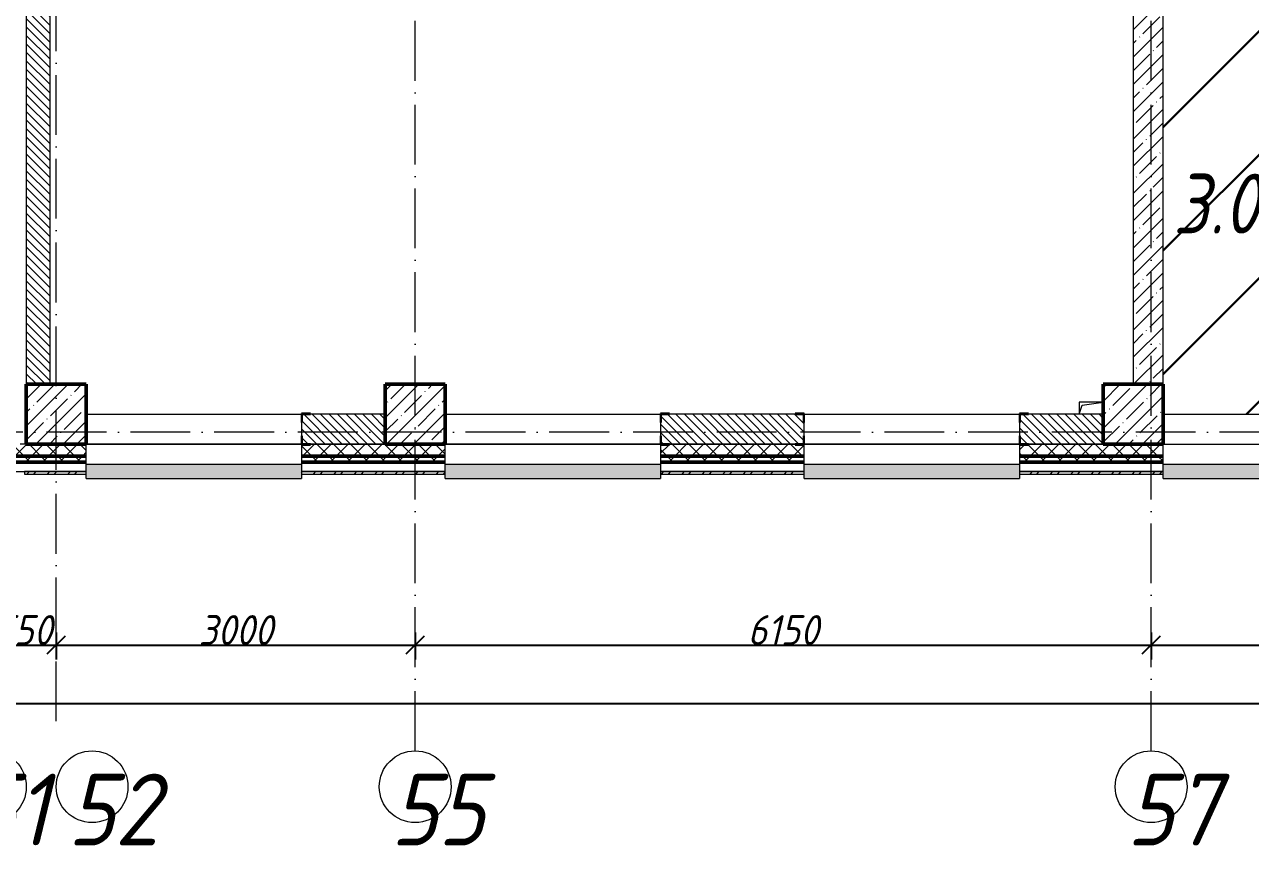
# Model space of a CAD drawing. Header units: millimetres. Extents: x -606178 to 312196, y -19338 to 632709.
# Drawn here: x -68830 to -58584, y 446520 to 453383 of the extents above; entities that cross this region are included whole.
import ezdxf

# ---------------------------------------------------------------- set-up
doc = ezdxf.new("R2010")
doc.units = ezdxf.units.MM
doc.linetypes.add('50_200_ШТРИХ_1Т_ш5_п1_п1_', pattern=[700, 500, -100, 0, -100])
for name, color, linetype, lineweight in [('4) ЛЕстницы', 5, 'Continuous', 30), ('A-____-____-DIMS', 7, 'Continuous', 9), ('A-GENM-____-MCUT', 7, 'Continuous', 25), ('A-GENM-____-OTLN', 7, 'Continuous', 9), ('A-GENM-____-OTLN-1', 7, 'Continuous', 25), ('A-GLAZ-____-OTLN', 7, 'Continuous', 9), ('A-WALL-____-MCUT-1', 7, 'Continuous', 9), ('A-WALL-____-MCUT-2', 7, 'Continuous', 50), ('A-WALL-____-MCUT-3', 7, 'Continuous', 9), ('A-WALL-____-OTLN', 7, 'Continuous', 9), ('A-WALL-____-PATT-1', 7, 'Continuous', 9), ('A-WALL-FNSH-MCUT-1', 7, 'Continuous', 9), ('S-COLS-____-MCUT', 7, 'Continuous', 50), ('S-COLS-____-OTLN', 7, 'Continuous', 9), ('S-GRID-____-IDEN', 7, 'Continuous', 9), ('S-GRID-____-OTLN-1', 7, '50_200_ШТРИХ_1Т_ш5_п1_п1_', 9), ('Марки помещений', 7, 'Continuous', 9)]:
    doc.layers.add(name, color=color, linetype=linetype, lineweight=lineweight)
doc.layers.add('A-GLAZ-____-OTLN-1', color=7, linetype='Continuous', lineweight=9, true_color=0xc0c0c0)
doc.styles.add('ISOCPEUR_I', font='isocpeui.ttf', dxfattribs={"width": 0.9, "height": 2.5})
doc.styles.add('ISOCPEUR_I_2', font='isocpeui.ttf', dxfattribs={"width": 0.85, "height": 2.3})
doc.styles.add('ISOCPEUR_I_9', font='isocpeui.ttf', dxfattribs={"width": 0.9, "height": 250})
doc.dimstyles.new('ISO-2_5_0_9К_БОЛЬШОЙ_ОСИ', dxfattribs={"dimscale": 304.8, "dimtxt": 248.995294, "dimasz": 0.492126, "dimexe": 0.393701, "dimexo": 0, "dimgap": 0, "dimtad": 1, "dimdec": 0, "dimzin": 0, "dimdsep": 46, "dimtxsty": 'ISOCPEUR_I_9', "dimblk1": 'OBLIQUE', "dimblk2": 'OBLIQUE', "dimsah": 1, "dimcen": 0.09, "dimdle": 0.393701, "dimazin": 0, "dimtfac": 1, "dimtdec": 4, "dimtix": 1, "dimtmove": 0, "dimatfit": 3, "dimfxl": 1, "dimtvp": 1, "dimtolj": 1, "dimtzin": 0, "dimarcsym": 2})
pattern_1 = [(45, (-140714.89, 451794.26), (-70.71068, 70.71068), []), (135, (-140714.89, 451794.26), (-70.71068, -70.71068), [])]
pattern_2 = [(135, (-140714.89, 451794.26), (-35.35534, -35.35534), [])]

# ---------------------------------------------------------------- blocks, each defined once
blk = doc.blocks.new('BSC_Колонна _Прямоугольная - 500х500-V62-АР1_План отверстий 3 этажа в осях 1-64_А-ГГ')
at = {"layer": 'S-COLS-____-OTLN'}
h = blk.add_hatch(dxfattribs=at)
h.set_pattern_fill('FP_99', color=256, style=0, pattern_type=2)
h.set_pattern_definition([(45, (-75150, 1668.96), (-114.04925, 114.04925), []), (45, (-75035.95, 1668.96), (-114.04925, 114.04925), [201.613, -40.323, 3.353, -36.97])])
h.paths.add_polyline_path([(-250, -250), (250, -250), (250, 250), (-250, 250)], flags=0)
at = {"layer": 'S-COLS-____-MCUT'}
for p, q in [((250, 250), (-250, 250)), ((-250, 250), (-250, -250)), ((250, -250), (250, 250)), ((-250, -250), (250, -250))]:
    blk.add_line(p, q, dxfattribs=at)
blk = doc.blocks.new('BSC_Колонна _Прямоугольная - 500х500-V112-АР1_План отверстий 3 этажа в осях 1-64_А-ГГ')
at = {"layer": 'S-COLS-____-OTLN'}
h = blk.add_hatch(dxfattribs=at)
h.set_pattern_fill('FP_135', color=256, style=0, pattern_type=2)
h.set_pattern_definition([(45, (-81150, 1668.96), (-114.04925, 114.04925), []), (45, (-81035.95, 1668.96), (-114.04925, 114.04925), [201.613, -40.323, 3.353, -36.97])])
h.paths.add_polyline_path([(-250, -250), (250, -250), (250, 250), (-250, 250)], flags=0)
at = {"layer": 'S-COLS-____-MCUT'}
for p, q in [((250, 250), (-250, 250)), ((-250, 250), (-250, -250)), ((250, -250), (250, 250)), ((-250, -250), (250, -250))]:
    blk.add_line(p, q, dxfattribs=at)
blk = doc.blocks.new('BSC_Колонна _Прямоугольная - 500х500-V131-АР1_План отверстий 3 этажа в осях 1-64_А-ГГ')
at = {"layer": 'S-COLS-____-OTLN'}
h = blk.add_hatch(dxfattribs=at)
h.set_pattern_fill('FP_154', color=256, style=0, pattern_type=2)
h.set_pattern_definition([(45, (-72150, 1668.96), (-114.04925, 114.04925), []), (45, (-72035.95, 1668.96), (-114.04925, 114.04925), [201.613, -40.323, 3.353, -36.97])])
h.paths.add_polyline_path([(-250, -250), (250, -250), (250, 250), (-250, 250)], flags=0)
at = {"layer": 'S-COLS-____-MCUT'}
for p, q in [((250, 250), (-250, 250)), ((-250, 250), (-250, -250)), ((250, -250), (250, 250)), ((-250, -250), (250, -250))]:
    blk.add_line(p, q, dxfattribs=at)
blk = doc.blocks.new('Фахверк_СКБ_Уголок - 250_2700-27497298-АР1_План отверстий 3 этажа в осях 1-64_А-ГГ')
at = {"layer": 'A-GENM-____-MCUT'}
for p, q in [((200, 181), (125, 181)), ((125, 181), (125, 106)), ((125, 106), (131, 106)), ((131, 106), (131, 175)), ((131, 175), (200, 175)), ((200, 175), (200, 181)), ((131, -6), (125, -6)), ((125, -6), (125, -81)), ((125, -81), (200, -81)), ((131, -75), (131, -6)), ((200, -75), (131, -75)), ((200, -81), (200, -75))]:
    blk.add_line(p, q, dxfattribs=at)
blk = doc.blocks.new('AR_Отверстие прямоугольное _в плите_ - AR_Отверстие прямоугольное _в плите_-V177-АР1_План отверстий 3 этажа в осях 1-64_А-ГГ')
at = {"layer": 'A-GENM-____-OTLN'}
for p, q in [((100, 50), (-100, 50)), ((-100, 50), (-100, -50)), ((-100, -50), (-75, 25)), ((-75, 25), (100, 50))]:
    blk.add_line(p, q, dxfattribs=at)
blk = doc.blocks.new('Отлив_СКБ - Отлив витража_120_НВФ-31885687-АР1_План отверстий 3 этажа в осях 1-64_А-ГГ')
at = {"layer": 'A-GLAZ-____-OTLN-1'}
for points in [[(0, 0), (0, -2), (1800, -2), (1800, 0), (534, 0)], [(0, -2), (0, -120), (1800, -120), (1800, -2), (534, -2)]]:
    blk.add_hatch(color=256, dxfattribs=at).paths.add_polyline_path(points, flags=0)
at = {"layer": 'A-GLAZ-____-OTLN'}
for p, q in [((0, 0), (1800, 0)), ((1800, -2), (0, -2)), ((0, -120), (0, -83)), ((1800, -83), (1800, -120)), ((0, -120), (1800, -120))]:
    blk.add_line(p, q, dxfattribs=at)
blk = doc.blocks.new('Отлив_СКБ - Отлив витража_120_НВФ-V214-АР1_План отверстий 3 этажа в осях 1-64_А-ГГ')
at = {"layer": 'A-GLAZ-____-OTLN-1'}
for points in [[(0, -2), (1800, -2), (1800, 0), (0, 0)], [(731, -120), (1800, -120), (1800, -2), (0, -2), (0, -120)]]:
    blk.add_hatch(color=256, dxfattribs=at).paths.add_polyline_path(points, flags=0)
at = {"layer": 'A-GLAZ-____-OTLN'}
for p, q in [((0, 0), (1800, 0)), ((1800, -2), (0, -2)), ((0, -120), (0, -83)), ((1800, -63), (1800, -120)), ((0, -120), (1800, -120))]:
    blk.add_line(p, q, dxfattribs=at)
blk = doc.blocks.new('Отлив_СКБ - Отлив витража_120_НВФ-31885283-АР1_План отверстий 3 этажа в осях 1-64_А-ГГ')
at = {"layer": 'A-GLAZ-____-OTLN-1'}
for points in [[(656, -2), (1000, -2), (1000, 0), (0, 0), (0, -2)], [(656, -120), (1000, -120), (1000, -2), (0, -2), (0, -120)]]:
    blk.add_hatch(color=256, dxfattribs=at).paths.add_polyline_path(points, flags=0)
at = {"layer": 'A-GLAZ-____-OTLN'}
for p, q in [((0, 0), (1000, 0)), ((1000, -2), (0, -2)), ((0, -120), (0, -83)), ((1000, -83), (1000, -120)), ((0, -120), (1000, -120))]:
    blk.add_line(p, q, dxfattribs=at)
blk = doc.blocks.new('Ось сетки - Круг_Ø6_00__ISO-2_5_0_9K_-25732049-АР1_План отверстий 1 этажа в осях 1-64_А-ГГ')
at = {"layer": 'S-GRID-____-IDEN'}
blk.add_circle((0, 0), 3, dxfattribs=at)
blk = doc.blocks.new('_Oblique')
at = {"color": 0, "linetype": 'ByBlock', "lineweight": -2}
blk.add_line((-0.5, -0.5), (0.5, 0.5), dxfattribs=at)
blk = doc.blocks.new('*D5083')
at = {"layer": 'A-____-____-DIMS', "color": 0, "lineweight": -2, "transparency": 16777216}
for p, q in [((-69115, 448302), (-69115, 448076)), ((-68565, 448302), (-68565, 448076)), ((-69235, 448196), (-68445, 448196))]:
    blk.add_line(p, q, dxfattribs=at)
at = {"layer": 'Defpoints', "color": 0, "transparency": 16777216}
for p in [(-69115, 448302), (-68565, 448302), (-68565, 448196)]:
    blk.add_point(p, dxfattribs=at)
at = {"layer": 'A-____-____-DIMS', "color": 0, "lineweight": -2, "transparency": 16777216, "xscale": 150, "yscale": 150, "zscale": 150, "rotation": 180}
blk.add_blockref('_Oblique', (-69115, 448196), dxfattribs=at)
at = {"layer": 'A-____-____-DIMS', "color": 0, "lineweight": -2, "transparency": 16777216, "xscale": 150, "yscale": 150, "zscale": 150}
blk.add_blockref('_Oblique', (-68565, 448196), dxfattribs=at)
at = {"layer": 'A-____-____-DIMS', "color": 0, "transparency": 16777216, "insert": (-68840, 448321), "char_height": 250, "width": 568.86, "attachment_point": 5, "style": 'ISOCPEUR_I_9'}
blk.add_mtext('\\A1;550', dxfattribs=at)
blk = doc.blocks.new('*D5084')
at = {"layer": 'A-____-____-DIMS', "color": 0, "lineweight": -2, "transparency": 16777216}
for p, q in [((-68565, 448302), (-68565, 448076)), ((-65565, 448302), (-65565, 448076)), ((-68685, 448196), (-65445, 448196))]:
    blk.add_line(p, q, dxfattribs=at)
at = {"layer": 'Defpoints', "color": 0, "transparency": 16777216}
for p in [(-68565, 448302), (-65565, 448302), (-65565, 448196)]:
    blk.add_point(p, dxfattribs=at)
at = {"layer": 'A-____-____-DIMS', "color": 0, "lineweight": -2, "transparency": 16777216, "xscale": 150, "yscale": 150, "zscale": 150, "rotation": 180}
blk.add_blockref('_Oblique', (-68565, 448196), dxfattribs=at)
at = {"layer": 'A-____-____-DIMS', "color": 0, "lineweight": -2, "transparency": 16777216, "xscale": 150, "yscale": 150, "zscale": 150}
blk.add_blockref('_Oblique', (-65565, 448196), dxfattribs=at)
at = {"layer": 'A-____-____-DIMS', "color": 0, "transparency": 16777216, "insert": (-67065, 448321), "char_height": 250, "width": 758.48, "attachment_point": 5, "style": 'ISOCPEUR_I_9'}
blk.add_mtext('\\A1;3000', dxfattribs=at)
blk = doc.blocks.new('*D5085')
at = {"layer": 'A-____-____-DIMS', "color": 0, "lineweight": -2, "transparency": 16777216}
for p, q in [((-65565, 448302), (-65565, 448076)), ((-59415, 448302), (-59415, 448076)), ((-65685, 448196), (-59295, 448196))]:
    blk.add_line(p, q, dxfattribs=at)
at = {"layer": 'Defpoints', "color": 0, "transparency": 16777216}
for p in [(-65565, 448302), (-59415, 448302), (-59415, 448196)]:
    blk.add_point(p, dxfattribs=at)
at = {"layer": 'A-____-____-DIMS', "color": 0, "lineweight": -2, "transparency": 16777216, "xscale": 150, "yscale": 150, "zscale": 150, "rotation": 180}
blk.add_blockref('_Oblique', (-65565, 448196), dxfattribs=at)
at = {"layer": 'A-____-____-DIMS', "color": 0, "lineweight": -2, "transparency": 16777216, "xscale": 150, "yscale": 150, "zscale": 150}
blk.add_blockref('_Oblique', (-59415, 448196), dxfattribs=at)
at = {"layer": 'A-____-____-DIMS', "color": 0, "transparency": 16777216, "insert": (-62490, 448321), "char_height": 250, "width": 701.02, "attachment_point": 5, "style": 'ISOCPEUR_I_9'}
blk.add_mtext('\\A1;6150', dxfattribs=at)
blk = doc.blocks.new('*D5086')
at = {"layer": 'A-____-____-DIMS', "color": 0, "lineweight": -2, "transparency": 16777216}
for p, q in [((-59415, 448302), (-59415, 448076)), ((-57015, 448302), (-57015, 448076)), ((-59535, 448196), (-56895, 448196))]:
    blk.add_line(p, q, dxfattribs=at)
at = {"layer": 'Defpoints', "color": 0, "transparency": 16777216}
for p in [(-59415, 448302), (-57015, 448302), (-57015, 448196)]:
    blk.add_point(p, dxfattribs=at)
at = {"layer": 'A-____-____-DIMS', "color": 0, "lineweight": -2, "transparency": 16777216, "xscale": 150, "yscale": 150, "zscale": 150, "rotation": 180}
blk.add_blockref('_Oblique', (-59415, 448196), dxfattribs=at)
at = {"layer": 'A-____-____-DIMS', "color": 0, "lineweight": -2, "transparency": 16777216, "xscale": 150, "yscale": 150, "zscale": 150}
blk.add_blockref('_Oblique', (-57015, 448196), dxfattribs=at)
at = {"layer": 'A-____-____-DIMS', "color": 0, "transparency": 16777216, "insert": (-58215, 448321), "char_height": 250, "width": 781.46, "attachment_point": 5, "style": 'ISOCPEUR_I_9'}
blk.add_mtext('\\A1;2400', dxfattribs=at)
blk = doc.blocks.new('*D5091')
at = {"layer": 'A-____-____-DIMS', "color": 0, "lineweight": -2, "transparency": 16777216}
for p, q in [((-143065, 447814), (-143065, 447588)), ((-39565, 447814), (-39565, 447588)), ((-143185, 447708), (-39445, 447708))]:
    blk.add_line(p, q, dxfattribs=at)
at = {"layer": 'Defpoints', "color": 0, "transparency": 16777216}
for p in [(-143065, 447814), (-39565, 447814), (-39565, 447708)]:
    blk.add_point(p, dxfattribs=at)
at = {"layer": 'A-____-____-DIMS', "color": 0, "lineweight": -2, "transparency": 16777216, "xscale": 150, "yscale": 150, "zscale": 150, "rotation": 180}
blk.add_blockref('_Oblique', (-143065, 447708), dxfattribs=at)
at = {"layer": 'A-____-____-DIMS', "color": 0, "lineweight": -2, "transparency": 16777216, "xscale": 150, "yscale": 150, "zscale": 150}
blk.add_blockref('_Oblique', (-39565, 447708), dxfattribs=at)
at = {"layer": 'A-____-____-DIMS', "color": 0, "transparency": 16777216, "insert": (-91315, 447833), "char_height": 250, "width": 1080.26, "attachment_point": 5, "style": 'ISOCPEUR_I_9'}
blk.add_mtext('\\A1;103500', dxfattribs=at)

msp = doc.modelspace()

# ---------------------------------------------------------------- hatches: boundary and pattern name
at = {"layer": '4) ЛЕстницы'}
h = msp.add_hatch(dxfattribs=at)
h.set_pattern_fill('ANSI31', color=256, scale=230)
h.set_pattern_definition([(45, (-424485.6, 538657.7), (-516.3647, 516.3647), [])])
h.paths.add_polyline_path([(-59314.891, 457625.3011), (-57264.891, 457625.3011), (-57264.891, 450125.3011), (-59314.891, 450125.3011)])
at = {"layer": 'A-WALL-____-PATT-1'}
h = msp.add_hatch(dxfattribs=at)
h.set_pattern_fill('FP_38', color=256, style=0, pattern_type=2)
h.set_pattern_definition([(45, (-140714.89, 451794.26), (-114.04925, 114.04925), []), (45, (-140600.84, 451794.26), (-114.04925, 114.04925), [201.612, -40.322, 3.353, -36.97])])
h.paths.add_polyline_path([(-59314.891, 450375.3011), (-59314.891, 457625.3011), (-59564.891, 457625.3011), (-59564.891, 450375.3011), (-59425.2106, 450375.3011)], flags=0)
h = msp.add_hatch(dxfattribs=at)
h.set_pattern_fill('FP_6', color=256, style=0, pattern_type=2)
h.set_pattern_definition(pattern_2)
h.paths.add_polyline_path([(-68614.891, 450375.3011), (-68614.891, 457375.3011), (-68814.891, 457375.3011), (-68814.891, 450375.3011)], flags=0)
h = msp.add_hatch(dxfattribs=at)
h.set_pattern_fill('FP_6', color=256, style=0, pattern_type=2)
h.set_pattern_definition(pattern_2)
h.paths.add_polyline_path([(-66508.891, 449875.3011), (-65814.891, 449875.3011), (-65814.891, 450125.3011), (-66508.891, 450125.3011), (-66508.891, 450056.3011), (-66514.891, 450056.3011), (-66514.891, 449944.3011), (-66508.891, 449944.3011)], flags=0)
h = msp.add_hatch(dxfattribs=at)
h.set_pattern_fill('FP_6', color=256, style=0, pattern_type=2)
h.set_pattern_definition(pattern_2)
h.paths.add_polyline_path([(-60439.891, 449875.3011), (-59814.891, 449875.3011), (-59814.891, 450125.3011), (-60508.891, 450125.3011), (-60508.891, 450056.3011), (-60514.891, 450056.3011), (-60514.891, 449944.3011), (-60508.891, 449944.3011), (-60508.891, 449875.3011)], flags=0)
h.paths.add_polyline_path([(-63508.891, 449875.3011), (-62320.891, 449875.3011), (-62320.891, 449944.3011), (-62314.891, 449944.3011), (-62314.891, 450056.3011), (-62320.891, 450056.3011), (-62320.891, 450125.3011), (-63508.891, 450125.3011), (-63508.891, 450056.3011), (-63514.891, 450056.3011), (-63514.891, 449944.3011), (-63508.891, 449944.3011), (-63508.891, 449876.5511)], flags=0)
h = msp.add_hatch(dxfattribs=at)
h.set_pattern_fill('FP_1', color=256, style=0, pattern_type=2)
h.set_pattern_definition(pattern_1)
h.paths.add_polyline_path([(-39464.891, 449725.3011), (-39364.891, 449725.3011), (-39364.891, 449775.3011), (-48564.891, 449775.3011), (-48564.891, 449725.3011), (-39983.1035, 449725.3011)], flags=0)
h.paths.add_polyline_path([(-51471.6214, 449725.3011), (-50364.891, 449725.3011), (-50364.891, 449775.3011), (-58314.891, 449775.3011), (-58314.891, 449725.3011), (-52355.3535, 449725.3011)], flags=0)
h.paths.add_polyline_path([(-59425.2106, 449725.3011), (-59314.891, 449725.3011), (-59314.891, 449775.3011), (-60514.891, 449775.3011), (-60514.891, 449725.3011), (-60308.9428, 449725.3011)], flags=0)
h.paths.add_polyline_path([(-63514.891, 449725.3011), (-62314.891, 449725.3011), (-62314.891, 449775.3011), (-63514.891, 449775.3011)], flags=0)
h.paths.add_polyline_path([(-66495.0678, 449725.3011), (-65314.891, 449725.3011), (-65314.891, 449775.3011), (-66514.891, 449775.3011), (-66514.891, 449725.3011)], flags=0)
h.paths.add_polyline_path([(-68314.891, 449725.3011), (-68314.891, 449775.3011), (-69714.891, 449775.3011), (-69714.891, 449725.3011), (-69146.2642, 449725.3011)], flags=0)
h.paths.add_polyline_path([(-71514.891, 449725.3011), (-71514.891, 449775.3011), (-72714.891, 449775.3011), (-72714.891, 449725.3011), (-71797.4607, 449725.3011)], flags=0)
h.paths.add_polyline_path([(-74514.891, 449725.3011), (-74514.891, 449775.3011), (-75714.891, 449775.3011), (-75714.891, 449725.3011)], flags=0)
h.paths.add_polyline_path([(-77514.891, 449725.3011), (-77514.891, 449775.3011), (-78714.891, 449775.3011), (-78714.891, 449725.3011), (-77983.5857, 449725.3011)], flags=0)
h.paths.add_polyline_path([(-81714.891, 449725.3011), (-80514.891, 449725.3011), (-80514.891, 449775.3011), (-81714.891, 449775.3011)], flags=0)
h.paths.add_polyline_path([(-84714.891, 449725.3011), (-83514.891, 449725.3011), (-83514.891, 449775.3011), (-84714.891, 449775.3011)], flags=0)
h.paths.add_polyline_path([(-87704.6392, 449725.3011), (-86514.891, 449725.3011), (-86514.891, 449775.3011), (-87714.891, 449775.3011), (-87714.891, 449725.3011)], flags=0)
h.paths.add_polyline_path([(-89514.891, 449725.3011), (-89514.891, 449775.3011), (-90714.891, 449775.3011), (-90714.891, 449725.3011), (-90355.8357, 449725.3011)], flags=0)
h.paths.add_polyline_path([(-95658.2285, 449725.3011), (-95514.891, 449725.3011), (-95514.891, 449775.3011), (-96714.891, 449775.3011), (-96714.891, 449725.3011), (-96541.9607, 449725.3011)], flags=0)
h.paths.add_polyline_path([(-98514.891, 449725.3011), (-98514.891, 449775.3011), (-99714.891, 449775.3011), (-99714.891, 449725.3011), (-99193.1571, 449725.3011)], flags=0)
h.paths.add_polyline_path([(-101844.3535, 449725.3011), (-101514.891, 449725.3011), (-101514.891, 449775.3011), (-102914.891, 449775.3011), (-102914.891, 449725.3011)], flags=0)
h.paths.add_polyline_path([(-104714.891, 449725.3011), (-104714.891, 449775.3011), (-105914.891, 449775.3011), (-105914.891, 449725.3011), (-105379.2821, 449725.3011)], flags=0)
h.paths.add_polyline_path([(-107714.891, 449725.3011), (-107714.891, 449775.3011), (-108914.891, 449775.3011), (-108914.2107, 449725.3011)], flags=0)
h.paths.add_polyline_path([(-110714.891, 449725.3011), (-110714.891, 449775.3011), (-111914.891, 449775.3011), (-111914.891, 449725.3011), (-111565.4071, 449725.3011)], flags=0)
h.paths.add_polyline_path([(-113714.891, 449725.3011), (-113714.891, 449775.3011), (-114914.891, 449775.3011), (-114914.891, 449725.3011), (-114216.6036, 449725.3011)], flags=0)
h.paths.add_polyline_path([(-117751.5321, 449725.3011), (-116714.891, 449725.3011), (-116714.891, 449775.3011), (-117914.891, 449775.3011), (-117914.891, 449725.3011)], flags=0)
h.paths.add_polyline_path([(-126914.891, 449725.3011), (-125714.891, 449725.3011), (-125714.891, 449775.3011), (-126914.891, 449775.3011)], flags=0)
h.paths.add_polyline_path([(-127914.891, 449725.3011), (-127914.891, 449775.3011), (-133314.891, 449775.3011), (-133314.891, 449725.3011), (-128356.3179, 449725.3011)], flags=0)
h.paths.add_polyline_path([(-134542.4429, 449725.3011), (-134314.891, 449725.3011), (-134314.891, 449775.3011), (-143264.891, 449775.3011), (-143264.891, 449725.3011), (-135426.175, 449725.3011)], flags=0)
h = msp.add_hatch(dxfattribs=at)
h.set_pattern_fill('FP_1', color=256, style=0, pattern_type=2)
h.set_pattern_definition(pattern_1)
h.paths.add_polyline_path([(-39964.891, 449775.3011), (-39464.891, 449775.3011), (-39464.891, 449875.3011), (-48489.891, 449875.3011), (-48489.891, 449869.3011), (-48564.891, 449869.3011), (-48564.891, 449775.3011), (-39983.1035, 449775.3011)], flags=0)
h.paths.add_polyline_path([(-51471.6214, 449775.3011), (-50364.891, 449775.3011), (-50364.891, 449869.3011), (-50439.891, 449869.3011), (-50439.891, 449875.3011), (-58314.891, 449875.3011), (-58314.891, 449775.3011), (-51714.891, 449775.3011)], flags=0)
h.paths.add_polyline_path([(-59314.891, 449775.3011), (-59314.891, 449875.3011), (-60439.891, 449875.3011), (-60439.891, 449869.3011), (-60514.891, 449869.3011), (-60514.891, 449775.3011), (-59425.2106, 449775.3011)], flags=0)
h.paths.add_polyline_path([(-62314.891, 449775.3011), (-62314.891, 449869.3011), (-62389.891, 449869.3011), (-62389.891, 449875.3011), (-63439.891, 449875.3011), (-63439.891, 449869.3011), (-63514.891, 449869.3011), (-63514.891, 449775.3011), (-62960.1392, 449775.3011)], flags=0)
h.paths.add_polyline_path([(-65314.891, 449775.3011), (-65314.891, 449875.3011), (-66439.891, 449875.3011), (-66439.891, 449869.3011), (-66514.891, 449869.3011), (-66514.891, 449775.3011), (-66439.891, 449775.3011)], flags=0)
h.paths.add_polyline_path([(-69714.891, 449775.3011), (-68314.891, 449775.3011), (-68314.891, 449875.3011), (-69639.891, 449875.3011), (-69639.891, 449869.3011), (-69714.891, 449869.3011)], flags=0)
h.paths.add_polyline_path([(-71797.4607, 449775.3011), (-71514.891, 449775.3011), (-71514.891, 449869.3011), (-71589.891, 449869.3011), (-71589.891, 449875.3011), (-72639.891, 449875.3011), (-72639.891, 449869.3011), (-72714.891, 449869.3011), (-72714.891, 449775.3011), (-72681.1928, 449775.3011)], flags=0)
h.paths.add_polyline_path([(-74514.891, 449775.3011), (-74514.891, 449875.3011), (-75639.891, 449875.3011), (-75639.891, 449869.3011), (-75714.891, 449869.3011), (-75714.891, 449775.3011), (-75639.891, 449775.3011)], flags=0)
h.paths.add_polyline_path([(-77864.891, 449775.3011), (-77514.891, 449775.3011), (-77514.891, 449869.3011), (-77589.891, 449869.3011), (-77589.891, 449875.3011), (-78639.891, 449875.3011), (-78639.891, 449869.3011), (-78714.891, 449869.3011), (-78714.891, 449775.3011), (-77983.5857, 449775.3011)], flags=0)
h.paths.add_polyline_path([(-80514.891, 449775.3011), (-80514.891, 449869.3011), (-80589.891, 449869.3011), (-80589.891, 449875.3011), (-81639.891, 449875.3011), (-81639.891, 449869.3011), (-81714.891, 449869.3011), (-81714.891, 449775.3011), (-80634.7821, 449775.3011)], flags=0)
h.paths.add_polyline_path([(-83514.891, 449775.3011), (-83514.891, 449869.3011), (-83589.891, 449869.3011), (-83589.891, 449875.3011), (-84639.891, 449875.3011), (-84639.891, 449869.3011), (-84714.891, 449869.3011), (-84714.891, 449775.3011), (-84169.7107, 449775.3011)], flags=0)
h.paths.add_polyline_path([(-87704.6392, 449775.3011), (-86514.891, 449775.3011), (-86514.891, 449869.3011), (-86589.891, 449869.3011), (-86589.891, 449875.3011), (-87639.891, 449875.3011), (-87639.891, 449869.3011), (-87714.891, 449869.3011), (-87714.891, 449775.3011), (-87708.891, 449775.3011)], flags=0)
h.paths.add_polyline_path([(-90714.891, 449775.3011), (-89514.891, 449775.3011), (-89514.891, 449869.3011), (-89589.891, 449869.3011), (-89589.891, 449875.3011), (-90639.891, 449875.3011), (-90639.891, 449869.3011), (-90714.891, 449869.3011)], flags=0)
h.paths.add_polyline_path([(-95658.2285, 449775.3011), (-95514.891, 449775.3011), (-95514.891, 449869.3011), (-95589.891, 449869.3011), (-95589.891, 449875.3011), (-96639.891, 449875.3011), (-96639.891, 449869.3011), (-96714.891, 449869.3011), (-96714.891, 449775.3011), (-95864.891, 449775.3011)], flags=0)
h.paths.add_polyline_path([(-98514.891, 449775.3011), (-98514.891, 449869.3011), (-98589.891, 449869.3011), (-98589.891, 449875.3011), (-99639.891, 449875.3011), (-99639.891, 449869.3011), (-99714.891, 449869.3011), (-99714.891, 449775.3011), (-98520.891, 449775.3011)], flags=0)
h.paths.add_polyline_path([(-101844.3535, 449775.3011), (-101514.891, 449775.3011), (-101514.891, 449869.3011), (-101589.891, 449869.944), (-101589.891, 449875.3011), (-102914.891, 449875.3011), (-102914.891, 449775.3011)], flags=0)
h.paths.add_polyline_path([(-105379.2821, 449775.3011), (-104714.891, 449775.3011), (-104714.891, 449869.3011), (-104789.891, 449869.3011), (-104789.891, 449875.3011), (-105914.891, 449875.3011), (-105914.891, 449775.3011)], flags=0)
h.paths.add_polyline_path([(-107714.891, 449775.3011), (-107714.891, 449869.3011), (-107789.891, 449869.3011), (-107789.891, 449875.3011), (-108839.891, 449875.3011), (-108839.891, 449869.3011), (-108914.891, 449869.3011), (-108914.2107, 449775.3011), (-107720.891, 449775.3011)], flags=0)
h.paths.add_polyline_path([(-110714.891, 449775.3011), (-110714.891, 449869.3011), (-110789.891, 449869.3011), (-110789.891, 449875.3011), (-111914.891, 449875.3011), (-111914.891, 449775.3011), (-111565.4071, 449775.3011)], flags=0)
h.paths.add_polyline_path([(-113714.891, 449775.3011), (-113714.891, 449869.3011), (-113789.891, 449869.3011), (-113789.891, 449875.3011), (-114914.891, 449875.3011), (-114914.891, 449775.3011), (-114216.6036, 449775.3011)], flags=0)
h.paths.add_polyline_path([(-116714.891, 449775.3011), (-116714.891, 449869.3011), (-116789.891, 449869.3011), (-116789.891, 449875.3011), (-117839.891, 449875.3011), (-117839.891, 449869.3011), (-117914.891, 449869.3011), (-117914.891, 449775.3011), (-117751.5321, 449775.3011)], flags=0)
h.paths.add_polyline_path([(-126588.8536, 449775.3011), (-125714.891, 449775.3011), (-125714.891, 449869.3011), (-125789.891, 449869.3011), (-125789.891, 449875.3011), (-126839.891, 449875.3011), (-126839.891, 449869.3011), (-126914.891, 449869.3011), (-126914.891, 449775.3011)], flags=0)
h.paths.add_polyline_path([(-128356.3179, 449775.3011), (-127914.891, 449775.3011), (-127914.891, 449869.3011), (-127989.891, 449869.3011), (-127989.891, 449875.3011), (-133239.891, 449875.3011), (-133239.891, 449869.3011), (-133314.891, 449869.3011), (-133314.891, 449775.3011), (-129814.891, 449775.3011)], flags=0)
h.paths.add_polyline_path([(-135426.175, 449775.3011), (-134314.891, 449775.3011), (-134314.891, 449869.3011), (-134389.891, 449869.3011), (-134389.891, 449875.3011), (-143164.891, 449875.3011), (-143164.891, 449775.3011), (-137193.6393, 449775.3011)], flags=0)
h = msp.add_hatch(dxfattribs=at)
h.set_pattern_fill('FP_3', color=256, style=0, pattern_type=2)
h.set_pattern_definition([(45, (-140714.89, 451794.26), (-85.53659, 85.53659), []), (45, (-140657.87, 451794.26), (-85.53659, 85.53659), [])])
h.paths.add_polyline_path([(-39234.891, 449625.3011), (-39234.891, 449645.3011), (-48564.891, 449645.3011), (-48564.891, 449625.3011), (-39983.1035, 449625.3011)], flags=0)
h.paths.add_polyline_path([(-51471.6214, 449625.3011), (-50364.891, 449625.3011), (-50364.891, 449645.3011), (-58314.891, 449645.3011), (-58314.891, 449625.3011), (-52355.3535, 449625.3011)], flags=0)
h.paths.add_polyline_path([(-60308.9428, 449625.3011), (-59314.891, 449625.3011), (-59314.891, 449645.3011), (-60514.891, 449645.3011), (-60514.891, 449625.3011)], flags=0)
h.paths.add_polyline_path([(-62314.891, 449625.3011), (-62314.891, 449645.3011), (-63513.891, 449645.3011), (-63513.891, 449625.3011), (-62960.1392, 449625.3011)], flags=0)
h.paths.add_polyline_path([(-66495.0678, 449625.3011), (-65314.891, 449625.3011), (-65314.891, 449645.3011), (-66514.891, 449645.3011), (-66514.891, 449625.3011)], flags=0)
h.paths.add_polyline_path([(-68829.891, 449625.3011), (-68314.891, 449625.3011), (-68314.891, 449645.3011), (-68829.891, 449645.3011)], flags=0)

# ---------------------------------------------------------------- linework, layer by layer
at = {"layer": 'A-WALL-____-MCUT-1'}
for p, q in [((-59564.891, 457875.3011), (-59564.891, 450375.3011)), ((-59314.891, 450375.3011), (-59314.891, 457625.3011))]:
    msp.add_line(p, q, dxfattribs=at)
at = {"layer": 'A-WALL-____-MCUT-2'}
for p, q in [((-69714.891, 449775.3011), (-68314.891, 449775.3011)), ((-66514.891, 449775.3011), (-65314.891, 449775.3011)), ((-63514.891, 449775.3011), (-62314.891, 449775.3011)), ((-60514.891, 449775.3011), (-59314.891, 449775.3011)), ((-69714.891, 449725.3011), (-68314.891, 449725.3011)), ((-66514.891, 449725.3011), (-65314.891, 449725.3011)), ((-63514.891, 449725.3011), (-62314.891, 449725.3011)), ((-60514.891, 449725.3011), (-59314.891, 449725.3011))]:
    msp.add_line(p, q, dxfattribs=at)
at = {"layer": 'A-WALL-____-MCUT-3'}
for p, q in [((-68814.891, 457375.3011), (-68814.891, 450375.3011)), ((-68614.891, 450375.3011), (-68614.891, 457375.3011)), ((-65814.891, 450125.3011), (-66439.891, 450125.3011)), ((-62389.891, 450125.3011), (-63439.891, 450125.3011)), ((-59814.891, 450125.3011), (-60439.891, 450125.3011)), ((-66514.891, 450056.3011), (-66514.891, 449944.3011)), ((-63514.891, 450056.3011), (-63514.891, 449944.3011)), ((-62314.891, 449944.3011), (-62314.891, 450056.3011)), ((-60514.891, 450056.3011), (-60514.891, 449944.3011)), ((-68814.891, 449875.3011), (-68864.891, 449875.3011)), ((-68314.891, 449645.3011), (-68314.891, 449875.3011)), ((-66514.891, 449869.3011), (-66514.891, 449645.3011)), ((-65814.891, 449875.3011), (-66439.891, 449875.3011)), ((-66439.891, 449875.3011), (-65814.891, 449875.3011)), ((-65314.891, 449645.3011), (-65314.891, 449875.3011)), ((-63514.891, 449869.3011), (-63514.891, 449645.3011)), ((-62389.891, 449875.3011), (-63439.891, 449875.3011)), ((-63439.891, 449875.3011), (-62389.891, 449875.3011)), ((-62314.891, 449645.3011), (-62314.891, 449869.3011)), ((-60514.891, 449869.3011), (-60514.891, 449645.3011)), ((-59814.891, 449875.3011), (-60439.891, 449875.3011)), ((-60439.891, 449875.3011), (-59814.891, 449875.3011)), ((-59314.891, 449645.3011), (-59314.891, 449875.3011)), ((-69714.891, 449645.3011), (-68314.891, 449645.3011)), ((-66514.891, 449645.3011), (-65314.891, 449645.3011)), ((-63514.891, 449645.3011), (-62314.891, 449645.3011)), ((-60514.891, 449645.3011), (-59314.891, 449645.3011))]:
    msp.add_line(p, q, dxfattribs=at)
at = {"layer": 'A-WALL-____-OTLN'}
for p, q in [((-68314.891, 450125.3011), (-66514.891, 450125.3011)), ((-65314.891, 450125.3011), (-63514.891, 450125.3011)), ((-62314.891, 450125.3011), (-60514.891, 450125.3011)), ((-59314.891, 450125.3011), (-58314.891, 450125.3011)), ((-68314.891, 449875.3011), (-66514.891, 449875.3011)), ((-66514.891, 449875.3011), (-68314.891, 449875.3011)), ((-65314.891, 449875.3011), (-63514.891, 449875.3011)), ((-63514.891, 449875.3011), (-65314.891, 449875.3011)), ((-62314.891, 449875.3011), (-60514.891, 449875.3011)), ((-60514.891, 449875.3011), (-62314.891, 449875.3011)), ((-59314.891, 449875.3011), (-58314.891, 449875.3011))]:
    msp.add_line(p, q, dxfattribs=at)
at = {"layer": 'A-WALL-FNSH-MCUT-1'}
for p, q in [((-68314.891, 449645.3011), (-68829.891, 449645.3011)), ((-68829.891, 449645.3011), (-68829.891, 449625.3011)), ((-68829.891, 449625.3011), (-68314.891, 449625.3011)), ((-68314.891, 449625.3011), (-68314.891, 449645.3011)), ((-65314.891, 449645.3011), (-66514.891, 449645.3011)), ((-66514.891, 449645.3011), (-66514.891, 449625.3011)), ((-66514.891, 449625.3011), (-65314.891, 449625.3011)), ((-65314.891, 449625.3011), (-65314.891, 449645.3011)), ((-62314.891, 449645.3011), (-63513.891, 449645.3011)), ((-63513.891, 449645.3011), (-63513.891, 449625.3011)), ((-63513.891, 449625.3011), (-62314.891, 449625.3011)), ((-62314.891, 449625.3011), (-62314.891, 449645.3011)), ((-59314.891, 449645.3011), (-60514.891, 449645.3011)), ((-60514.891, 449645.3011), (-60514.891, 449625.3011)), ((-60514.891, 449625.3011), (-59314.891, 449625.3011)), ((-59314.891, 449625.3011), (-59314.891, 449645.3011))]:
    msp.add_line(p, q, dxfattribs=at)
at = {"layer": 'S-GRID-____-OTLN-1'}
for p, q in [((-68564.891, 447559.231), (-68564.891, 461944.7985)), ((-65564.891, 447311.6528), (-65564.891, 461944.7985)), ((-59414.891, 447311.6528), (-59414.891, 458329.2751)), ((-36640.4843, 449975.3011), (-145383.6612, 449975.3011)), ((-36640.4843, 449975.3011), (-145383.6612, 449975.3011))]:
    msp.add_line(p, q, dxfattribs=at)

# ---------------------------------------------------------------- block references
at = {"layer": 'A-GENM-____-OTLN'}
msp.add_blockref('AR_Отверстие прямоугольное _в плите_ - AR_Отверстие прямоугольное _в плите_-V177-АР1_План отверстий 3 этажа в осях 1-64_А-ГГ', (-59914.891, 450175.3011), dxfattribs=at)
at = {"layer": 'A-GENM-____-OTLN-1'}
for p in [(-66639.891, 449950.3011), (-63639.891, 449950.3011), (-60639.891, 449950.3011)]:
    msp.add_blockref('Фахверк_СКБ_Уголок - 250_2700-27497298-АР1_План отверстий 3 этажа в осях 1-64_А-ГГ', p, dxfattribs=at)
at = {"layer": 'A-GENM-____-OTLN-1', "rotation": 180}
msp.add_blockref('Фахверк_СКБ_Уголок - 250_2700-27497298-АР1_План отверстий 3 этажа в осях 1-64_А-ГГ', (-62189.891, 450050.3011), dxfattribs=at)
at = {"layer": 'A-GLAZ-____-OTLN'}
for name, p in [('Отлив_СКБ - Отлив витража_120_НВФ-31885687-АР1_План отверстий 3 этажа в осях 1-64_А-ГГ', (-68314.891, 449708.3011)), ('Отлив_СКБ - Отлив витража_120_НВФ-V214-АР1_План отверстий 3 этажа в осях 1-64_А-ГГ', (-65314.891, 449708.3011)), ('Отлив_СКБ - Отлив витража_120_НВФ-31885687-АР1_План отверстий 3 этажа в осях 1-64_А-ГГ', (-62314.891, 449708.3011)), ('Отлив_СКБ - Отлив витража_120_НВФ-31885283-АР1_План отверстий 3 этажа в осях 1-64_А-ГГ', (-59314.891, 449708.3011))]:
    msp.add_blockref(name, p, dxfattribs=at)
at = {"layer": 'S-COLS-____-OTLN'}
for name, p in [('BSC_Колонна _Прямоугольная - 500х500-V131-АР1_План отверстий 3 этажа в осях 1-64_А-ГГ', (-68564.891, 450125.3011)), ('BSC_Колонна _Прямоугольная - 500х500-V62-АР1_План отверстий 3 этажа в осях 1-64_А-ГГ', (-65564.891, 450125.3011)), ('BSC_Колонна _Прямоугольная - 500х500-V112-АР1_План отверстий 3 этажа в осях 1-64_А-ГГ', (-59564.891, 450125.3011))]:
    msp.add_blockref(name, p, dxfattribs=at)
at = {"layer": 'S-GRID-____-IDEN', "xscale": 99.99999999999993, "yscale": 99.99999999999993, "zscale": 99.99999999999993}
for p in [(-69114.891, 447011.6528), (-68265.2187, 447011.6528), (-65564.891, 447011.6528), (-59414.891, 447011.6528)]:
    msp.add_blockref('Ось сетки - Круг_Ø6_00__ISO-2_5_0_9K_-25732049-АР1_План отверстий 1 этажа в осях 1-64_А-ГГ', p, dxfattribs=at)

# ---------------------------------------------------------------- texts
at = {"layer": 'S-GRID-____-IDEN', "char_height": 600, "attachment_point": 1, "style": 'ISOCPEUR_I'}
for s, insert, width in [('51', (-69295.9693, 447120.4275), 346.329), ('52', (-68470.147, 447120.4275), 404.0505), ('55', (-65769.8193, 447120.4275), 404.0505), ('57', (-59619.8193, 447120.4275), 404.0505)]:
    msp.add_mtext(s, dxfattribs=dict(at, insert=insert, width=width))
at = {"layer": 'Марки помещений', "insert": (-59231.3865, 452135.8667), "char_height": 500, "width": 817.72125, "attachment_point": 1, "style": 'ISOCPEUR_I_2'}
msp.add_mtext('3.034', dxfattribs=at)

# ---------------------------------------------------------------- dimensions: what is measured, and where the dimension line sits
at = {"layer": 'A-____-____-DIMS'}
for base, p1, p2, override, picture, middle in [((-68564.891, 448195.7362), (-69114.891, 448301.8022), (-68564.891, 448301.8022), {"dimpost": '<>', "dimfxl": 550}, '*D5083', (-68839.891, 448320.7362)), ((-65564.891, 448195.7362), (-68564.891, 448301.8022), (-65564.891, 448301.8022), {"dimpost": '<>', "dimfxl": 3000}, '*D5084', (-67064.891, 448320.7362)), ((-59414.891, 448195.7362), (-65564.891, 448301.8022), (-59414.891, 448301.8022), {"dimpost": '<>', "dimfxl": 6150}, '*D5085', (-62489.891, 448320.7362)), ((-57014.891, 448195.7362), (-59414.891, 448301.8022), (-57014.891, 448301.8022), {"dimpost": '<>', "dimfxl": 2400}, '*D5086', (-58214.891, 448320.7362)), ((-39564.891, 447707.5291), (-143064.891, 447813.5951), (-39564.891, 447813.5951), {"dimpost": '<>', "dimfxl": 103500}, '*D5091', (-91314.891, 447832.5291))]:
    dim = msp.add_linear_dim(base=base, p1=p1, p2=p2, dimstyle='ISO-2_5_0_9К_БОЛЬШОЙ_ОСИ', override=override, dxfattribs=at)
    dim.commit()
    dim.dimension.update_dxf_attribs({"geometry": picture, "text_midpoint": middle})

doc.saveas('drawing.dxf')
